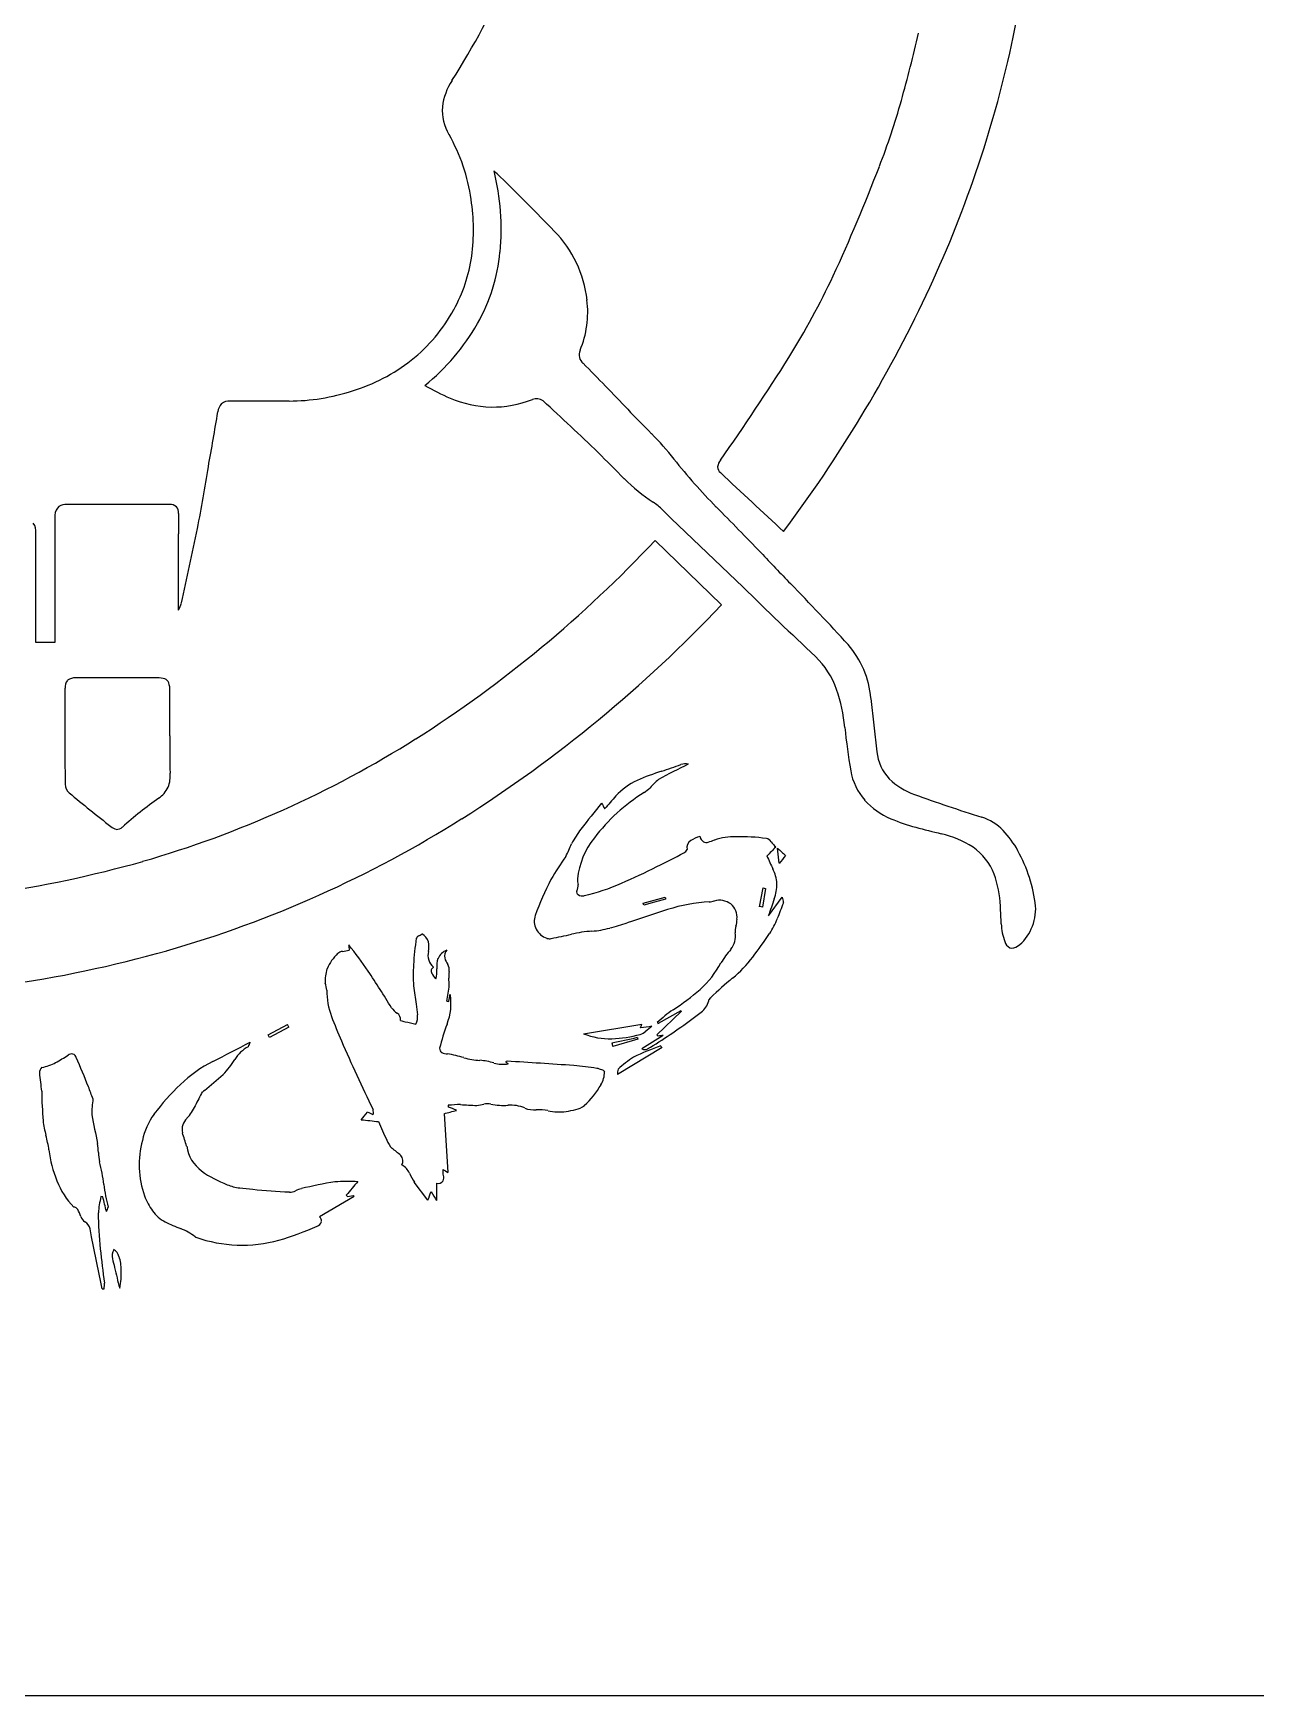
# Model space of a CAD drawing. Extents: x 0.45 to 8.09, y -8.91 to -0.36.
# Drawn here: x 2.178 to 3.075, y -8.908 to -7.688 of the extents above; entities that cross this region are included whole.
import ezdxf

# ---------------------------------------------------------------- set-up
doc = ezdxf.new("R2010")
doc.units = 0

msp = doc.modelspace()

# ---------------------------------------------------------------- linework, layer by layer
at = {"color": 7}
for p, q in [((2.1936, -8.0436), (2.1936, -8.1291)), ((2.6985, -8.0946), (2.6458, -8.0442)), ((2.1797, -8.1297), (2.1797, -8.0549)), ((2.2844, -8.1113), (2.2844, -8.0555)), ((2.6339, -8.0602), (2.6826, -8.1074)), ((2.1797, -8.1352), (2.1797, -8.1297)), ((2.1936, -8.1291), (2.1936, -8.1352)), ((2.1936, -8.1352), (2.1797, -8.1352)), ((2.2688, -8.1611), (2.2089, -8.1611)), ((2.7922, -8.1761), (2.7965, -8.2153)), ((2.725, -8.2971), (2.7238, -8.2861)), ((2.7106, -8.3289), (2.7131, -8.3151)), ((2.715, -8.3155), (2.7128, -8.3293)), ((2.6252, -8.3264), (2.6412, -8.3219)), ((2.6256, -8.3278), (2.6252, -8.3264)), ((2.6336, -8.3256), (2.6256, -8.3278)), ((2.6416, -8.3234), (2.6336, -8.3256)), ((2.7172, -8.3356), (2.7272, -8.322)), ((2.4826, -8.3983), (2.4837, -8.3931)), ((2.6353, -8.4228), (2.6531, -8.4057)), ((2.6528, -8.4052), (2.6362, -8.4147)), ((2.3502, -8.423), (2.3642, -8.4153)), ((2.3512, -8.4249), (2.3502, -8.423)), ((2.3652, -8.4172), (2.3512, -8.4249)), ((2.5815, -8.4221), (2.6241, -8.4151)), ((2.6213, -8.426), (2.6028, -8.4315)), ((2.639, -8.4322), (2.6064, -8.4521)), ((2.4791, -8.4807), (2.482, -8.5239)), ((2.4673, -8.5442), (2.4573, -8.5311)), ((2.4735, -8.5318), (2.4735, -8.5444)), ((2.4131, -8.5415), (2.3878, -8.5564)), ((2.4083, -8.5416), (2.4128, -8.5407))]:
    msp.add_line(p, q, dxfattribs=at)
at = {"color": 3}
msp.add_line((8.0865, -8.9077), (0.4545, -8.9077), dxfattribs=at)
at = {"color": 7}
for centre, radius, start, end in [((2.0649, -7.516), 0.8499, 347.7061, 0.8052), ((2.0193, -7.4253), 0.5526, 327.4207, 336.6584), ((1.8315, -7.4618), 1.021, 344.3277, 347.1838), ((2.0505, -7.511), 0.8651, 334.7312, 347.5846), ((2.5207, -7.7468), 0.043, 146.1457, 173.79), ((2.5127, -7.7447), 0.0349, 175.8165, 210.6745), ((2.3004, -7.5933), 0.534, 338.8659, 344.3254), ((2.3613, -7.8307), 0.1393, 8.4462, 29.3148), ((2.3394, -7.8325), 0.1816, 354.8686, 13.7901), ((2.3921, -7.9273), 0.1853, 46.2128, 48.1747), ((1.5262, -7.2968), 1.363, 335.3055, 338.9723), ((0.875, -9.4737), 2.3516, 44.2317, 45.5991), ((2.3591, -7.8324), 0.1416, 352.1677, 9.0041), ((2.4972, -7.8941), 0.0874, 6.6674, 44.0755), ((2.3865, -7.8356), 0.1141, 330.9537, 351.861), ((2.3863, -7.8356), 0.1345, 330.7991, 354.3827), ((2.2401, -7.6203), 0.5792, 328.1485, 334.8844), ((2.5135, -7.893), 0.071, 336.9808, 7.3741), ((1.92, -7.4478), 1.0101, 323.1374, 334.6514), ((2.3777, -7.8316), 0.1237, 308.7394, 331.347), ((2.3622, -7.8199), 0.1632, 309.0565, 330.1212), ((2.5865, -7.9241), 0.00828, 156.6434, 229.7203), ((1.0691, -6.8709), 1.9695, 324.973, 327.6061), ((2.3738, -7.8246), 0.1316, 286.828, 308.1435), ((1.2435, -9.2626), 1.8879, 43.4617, 44.8844), ((2.3649, -7.8057), 0.1523, 270.2022, 287.9823), ((2.5963, -7.7055), 0.2746, 241.4485, 245.7555), ((2.3234, -7.9669), 0.0102, 136.8774, 174.9976), ((2.3215, -7.9667), 0.00872, 85.5923, 129.5287), ((2.3425, -14.8327), 6.8747, 89.8084, 90.1692), ((2.515, -7.8845), 0.0779, 246.2179, 291.7749), ((2.5468, -7.9656), 0.00919, 56.8292, 108.5114), ((0.0869, -10.6259), 3.6324, 46.394, 47.266), ((-0.9228, -7.4263), 3.2807, 349.8187, 350.5315), ((4.7683, -5.8677), 3.0061, 224.217, 224.694), ((2.4767, -8.135), 0.2176, 38.146, 44.7076), ((1.7653, -8.8429), 1.1837, 44.3816, 45.6968), ((0.2983, -7.6746), 2.0352, 349.3262, 350.6227), ((2.9694, -7.7481), 0.4089, 218.1366, 224.7054), ((2.6898, -8.0076), 0.0101, 141.3331, 172.2846), ((2.6853, -8.0062), 0.0055, 179.9144, 231.9231), ((11.4257, 1.3112), 12.7808, 226.83233, 227.11612), ((2.6972, -7.9308), 0.1202, 224.4104, 237.4166), ((2.2008, -8.0405), 0.00658, 88.5444, 143.0738), ((2.2426, -26.8187), 18.7848, 89.89223, 90.127), ((2.2786, -8.0397), 0.00585, 352.4238, 96.697), ((2.6107, -8.0661), 0.0403, 44.6003, 57.3079), ((0.0739, -10.6147), 3.6656, 43.9825, 44.7139), ((2.1696, -8.0536), 0.0102, 352.5947, 36.1111), ((2.205, -8.043), 0.0115, 145.7217, 182.6633), ((-0.5735, -8.0497), 2.858, 359.8841, 0.1841), ((3.3348, -7.3493), 0.9786, 224.7121, 225.2442), ((-0.6841, -7.4393), 3.0445, 347.3479, 348.3986), ((1.9717, -7.4406), 0.9069, 302.4524, 316.8992), ((7.9099, -3.1412), 7.163, 223.47068, 223.72172), ((7.1306, -3.5205), 6.3692, 225.90298, 226.56379), ((1.3151, -9.4779), 1.9829, 42.5628, 44.3457), ((2.2468, -8.093), 0.0418, 334.0379, 341.6587), ((1.9619, -7.4271), 0.9911, 302.3514, 316.6487), ((2.7102, -8.1891), 0.0601, 19.0023, 46.579), ((2.722, -8.1824), 0.0705, 5.1771, 40.504), ((2.2086, -8.1679), 0.00755, 138.365, 185.7174), ((8.1517, -8.1958), 5.9507, 179.73832, 180.4173), ((2.2081, -8.1696), 0.00849, 84.4257, 127.4639), ((2.2696, -8.1769), 0.0158, 72.1921, 92.9682), ((2.2728, -8.1663), 0.00469, 19.7006, 69.754), ((2.2613, -8.1698), 0.0167, 357.4407, 17.69), ((2.645, -8.2102), 0.1287, 5.6804, 18.4263), ((-3.3705, -8.19), 5.6485, 359.8621, 0.198), ((2.0428, -7.5479), 0.7781, 286.0593, 302.275), ((2.8363, -8.2151), 0.5584, 178.8214, 181.6171), ((3.3647, -8.132), 0.5953, 186.3134, 189.3931), ((2.8301, -8.2119), 0.0337, 185.7923, 223.5438), ((2.2547, -8.2329), 0.0236, 339.3693, 4.9722), ((2.6773, -8.3592), 0.1352, 106.534, 114.7183), ((2.9048, -8.7322), 0.5645, 115.8946, 118.3816), ((2.3636, -7.4209), 0.8542, 288.7987, 289.7929), ((2.6559, -8.2322), 0.00809, 72.6476, 111.931), ((2.8204, -8.2219), 0.0436, 189.5973, 221.3668), ((2.2104, -8.2387), 0.00926, 182.7924, 226.5911), ((2.2599, -8.2339), 0.0183, 302.58, 336.3658), ((2.6417, -8.2814), 0.0497, 114.9421, 137.3177), ((2.6105, -8.2219), 0.0279, 303.2194, 314.9099), ((2.6592, -8.2652), 0.0373, 127.4832, 140.8555), ((2.8398, -8.2006), 0.0485, 225.3404, 251.1452), ((3.1846, -7.0601), 1.5383, 230.4019, 231.8693), ((2.4699, -8.5276), 0.3428, 125.7082, 131.4133), ((3.3099, -8.8375), 0.9237, 140.7414, 142.2522), ((2.6942, -8.3569), 0.1309, 121.4797, 143.2027), ((6.316, -6.2709), 4.2162, 208.0405, 208.1058), ((3.1762, -8.7539), 0.7631, 138.4456, 139.3889), ((2.8283, -8.2137), 0.055, 222.3267, 247.1104), ((3.2567, -7.045), 1.2771, 250.1998, 252.5398), ((2.0423, -7.5492), 0.8449, 286.0312, 302.1794), ((2.859, -8.1432), 0.1319, 246.7504, 255.1023), ((2.8613, -8.3001), 0.0389, 44.2576, 71.7366), ((2.2406, -8.2637), 0.00866, 227.6419, 257.2458), ((2.2392, -8.2667), 0.0055, 264.3895, 315.3916), ((2.6516, -8.3254), 0.0897, 143.4622, 151.6306), ((2.6343, -8.3145), 0.0576, 141.2745, 173.9868), ((2.6775, -8.3085), 0.033, 109.1237, 121.7928), ((2.6735, -8.2756), 0.00704, 193.5919, 234.0468), ((2.6626, -8.2459), 0.0371, 286.1983, 293.5273), ((2.6919, -8.3242), 0.0465, 88.3201, 108.1458), ((2.6979, -8.4062), 0.1285, 82.12, 92.057), ((2.7137, -8.2852), 0.00663, 35.8368, 73.8869), ((3.1158, -7.18), 1.1287, 255.0743, 256.0568), ((2.8275, -8.3458), 0.0723, 56.7823, 76.9808), ((2.8378, -8.322), 0.071, 28.7305, 43.6492), ((2.7992, -8.4531), 0.2814, 145.0839, 149.1973), ((2.3495, -8.1881), 0.2424, 334.6173, 337.0116), ((2.1505, -7.3209), 1.0921, 296.3542, 297.5186), ((2.6534, -8.2856), 0.00415, 293.6768, 341.5536), ((2.6641, -8.2859), 0.00684, 126.1626, 188.3598), ((2.6715, -8.2772), 0.00468, 242.9378, 288.293), ((5.8816, -11.3883), 4.4283, 135.5126, 135.6318), ((2.9814, -8.1749), 0.29, 203.7506, 205.8177), ((2.7753, -8.236), 0.0722, 218.8316, 222.8605), ((10.8571, 0.5689), 12.0233, 227.4323, 227.46933), ((6.6595, -11.4193), 5.0228, 141.4828, 141.5668), ((2.8433, -8.3202), 0.0422, 21.1562, 55.6575), ((2.8035, -8.3411), 0.1102, 6.5831, 28.8662), ((2.0307, -7.4936), 0.8337, 270.1321, 285.8298), ((2.4162, -7.8693), 0.4827, 293.5693, 296.9894), ((2.6928, -8.3146), 0.0306, 5.1348, 25.9756), ((2.7704, -8.4176), 0.239, 152.9777, 159.8536), ((2.5705, -8.3138), 0.00695, 329.6497, 8.6279), ((2.6004, -8.3084), 0.0234, 180.2028, 190.6767), ((2.5451, -8.1645), 0.1606, 283.25, 293.5454), ((4.7861, 1.9938), 10.5153, 258.63013, 258.6406), ((2.6912, -8.3121), 0.0321, 339.7478, 0.3328), ((2.8033, -8.3325), 0.084, 2.7908, 19.1416), ((2.5785, -8.3182), 0.00215, 156.0609, 241.8779), ((2.5806, -8.3156), 0.00543, 235.1162, 284.0191), ((3.3759, -8.1396), 0.7569, 193.934, 194.0484), ((2.6794, -8.4435), 0.1182, 92.7543, 107.8926), ((2.6719, -8.3078), 0.0177, 275.7842, 287.8734), ((2.6813, -8.3379), 0.0137, 53.4992, 106.6891), ((2.6809, -8.3368), 0.0131, 354.2492, 49.3653), ((2.4834, -9.4795), 1.1729, 78.722, 78.8301), ((3.0141, -8.4268), 0.3106, 160.5061, 162.9244), ((3.3906, -8.5881), 0.7125, 158.4183, 159.4241), ((2.7171, -8.3262), 0.011, 1.0159, 22.6647), ((2.2699, -8.3633), 0.6183, 2.0174, 3.2332), ((2.8799, -8.3306), 0.0332, 334.0568, 3.7862), ((2.5583, -8.3396), 0.013, 160.3254, 253.4298), ((2.518, -8.0441), 0.3116, 285.3877, 287.8525), ((3.8621, -12.0991), 3.9603, 107.9267, 108.377), ((2.6602, -8.3352), 0.034, 346.3888, 355.0135), ((2.6757, -8.3198), 0.0511, 325.7982, 339.5684), ((2.6421, -8.3811), 0.1856, 171.0145, 177.0745), ((2.4618, -8.3533), 0.00321, 113.5611, 159.0289), ((2.439, -8.3103), 0.0455, 298.1882, 301.6474), ((2.4583, -8.3576), 0.0098, 17.6576, 62.1156), ((2.5564, -8.346), 0.0064, 253.6467, 281.8942), ((2.4983, -8.0329), 0.3248, 280.5494, 283.2184), ((2.5945, -8.443), 0.0964, 94.105, 103.1784), ((2.5829, -8.2806), 0.0664, 274.0554, 285.4799), ((2.6768, -8.3502), 0.0161, 321.7869, 7.6429), ((2.709, -8.3471), 0.0163, 166.125, 183.7228), ((2.2297, -8.0134), 0.5922, 323.468, 325.527), ((2.9275, -8.3401), 0.0397, 182.1168, 201.1662), ((2.8836, -8.3351), 0.028, 305.4126, 338.9151), ((2.0309, -7.4962), 0.899, 270.0697, 285.8002), ((2.427, -8.3895), 0.0369, 134.6947, 155.8886), ((2.4056, -8.3688), 0.00719, 97.2553, 129.4695), ((2.3923, -8.2883), 0.0745, 279.5273, 283.3182), ((3.8068, -8.255), 1.4013, 184.1719, 184.328), ((2.0022, -8.6732), 0.5155, 35.1832, 37.8509), ((2.479, -8.3645), 0.0117, 166.2556, 228.7919), ((2.4522, -8.3582), 0.0158, 347.0563, 13.0445), ((2.4852, -8.3714), 0.0114, 110.9467, 157.2624), ((2.486, -8.3651), 0.00659, 138.6027, 192.7201), ((2.748, -8.4106), 0.0772, 139.3052, 148.3831), ((2.8979, -8.3524), 0.00772, 194.9991, 240.4666), ((2.8956, -8.3524), 0.00693, 257.3677, 307.5381), ((2.4208, -8.3832), 0.0289, 162.5015, 183.6565), ((1.7368, -8.8313), 0.8238, 31.3194, 33.5369), ((2.5805, -8.3794), 0.124, 176.3936, 183.4764), ((2.4726, -8.3761), 0.00299, 115.567, 213.1765), ((2.4211, -8.4158), 0.062, 33.1785, 37.905), ((2.4534, -8.3761), 0.0205, 343.7543, 4.6251), ((2.4938, -8.3729), 0.0201, 162.6165, 184.4064), ((2.5012, -8.3593), 0.0228, 198.5181, 211.8343), ((2.4761, -8.3749), 0.00684, 347.8377, 32.0202), ((2.4965, -8.3793), 0.014, 168.0412, 188.5963), ((2.6189, -8.3361), 0.0719, 311.9133, 331.7725), ((2.6389, -8.3164), 0.083, 308.6316, 323.4206), ((1.5537, -8.5888), 0.8627, 13.3122, 13.6627), ((2.9982, -8.3195), 0.5456, 187.1042, 188.5285), ((2.351, -8.3722), 0.1327, 348.7453, 353.7985), ((2.4523, -8.3858), 0.0306, 358.4846, 8.2229), ((2.5654, -8.2756), 0.1526, 302.3844, 311.6943), ((2.8656, -8.5919), 0.2738, 129.6936, 134.2062), ((2.4455, -8.391), 0.0523, 179.0917, 200.5544), ((15.2835, -6.687), 12.9389, 187.60958, 187.64443), ((2.504, -8.2505), 0.1494, 261.1927, 261.7561), ((2.4427, -8.3999), 0.0415, 338.5109, 9.4519), ((2.6594, -8.3944), 0.0144, 309.8842, 350.4922), ((2.6762, -8.3982), 0.0029, 121.2447, 152.7873), ((2.7183, -8.288), 0.3439, 200.6659, 203.894), ((2.4561, -8.3907), 0.0199, 218.529, 235.1415), ((2.4412, -8.4119), 0.00599, 356.0238, 53.8717), ((2.4524, -8.4005), 0.0129, 246.3815, 261.8612), ((2.5923, -7.7937), 0.6356, 257.1121, 257.8372), ((2.4492, -8.4099), 0.0105, 330.8483, 9.1932), ((2.3935, -8.0501), 0.4495, 301.516, 306.4921), ((2.7353, -8.5263), 0.1504, 125.9193, 131.5682), ((2.7682, -8.3269), 0.1585, 213.2249, 213.6528), ((3.0917, -8.1535), 0.506, 209.8384, 209.9038), ((2.5853, -8.3038), 0.1315, 305.07, 309.3415), ((1.1279, -9.0986), 1.4125, 28.8404, 28.9285), ((2.6592, -8.4808), 0.1896, 159.7561, 165.3125), ((2.6007, -8.3739), 0.0519, 248.1855, 271.6767), ((2.599, -8.3354), 0.0904, 272.0628, 285.3647), ((-3.2406, 18.2692), 27.3299, 282.34431, 282.38465), ((2.7447, -8.3963), 0.127, 192.9719, 193.5708), ((2.6196, -8.412), 0.0112, 287.7008, 311.9577), ((1.5854, -8.1047), 1.0841, 343.2138, 343.3593), ((3.8447, -17.2032), 8.8699, 97.86112, 97.91496), ((11.5621, -22.4929), 16.6601, 122.38113, 122.44463), ((2.6904, -8.4943), 0.0974, 127.1499, 130.5615), ((13.9717, 1.9104), 15.3392, 222.34956, 222.35455), ((2.7715, -9.6063), 1.1902, 96.3501, 96.5276), ((2.1214, -8.3095), 0.1523, 298.5706, 302.5706), ((2.2059, -8.4405), 0.0036, 14.6186, 133.1725), ((1.6196, -7.0835), 1.5241, 296.9187, 298.0745), ((2.3491, -8.4558), 0.0278, 119.4867, 147.7336), ((3.8216, -9.0585), 1.613, 156.9977, 157.1298), ((3.6607, -7.8784), 1.3715, 203.5906, 205.9046), ((2.4799, -8.4327), 0.00409, 180.2445, 234.0929), ((2.4818, -8.4266), 0.0103, 245.6615, 268.9536), ((2.4528, -8.5925), 0.1583, 75.0323, 79.4955), ((4.1065, -8.0431), 1.553, 194.3811, 194.4821), ((2.7175, -8.6534), 0.2361, 109.6742, 114.9108), ((2.6264, -8.4291), 0.00467, 243.348, 297.0032), ((2.8337, -8.2507), 0.2662, 222.6828, 222.9802), ((2.1875, -8.4507), 0.00517, 130.077, 181.8753), ((16.7674, -6.6822), 14.692, 186.91441, 186.96691), ((2.1784, -8.4141), 0.0332, 279.9163, 298.4586), ((1.6333, -8.6919), 0.6289, 21.5422, 23.6534), ((2.3548, -8.5317), 0.1001, 116.8541, 133.6618), ((2.2617, -8.4003), 0.0758, 317.0129, 327.5116), ((2.5096, -8.3804), 0.0614, 254.8982, 266.1423), ((2.5001, -8.4959), 0.0546, 73.4531, 84.3548), ((2.522, -8.422), 0.0225, 253.7397, 280.8423), ((2.526, -8.4458), 0.00359, 100.7477, 119.1464), ((4.2976, -5.9763), 3.0377, 234.284, 234.3288), ((2.1371, -14.7943), 6.3639, 86.06069, 86.50273), ((2.5608, -8.6311), 0.1861, 80.6024, 85.8322), ((2.5879, -8.4646), 0.0174, 66.343, 79.0713), ((2.5771, -8.4496), 0.0198, 329.9199, 358.4113), ((2.5941, -8.4519), 0.00338, 32.7039, 76.6895), ((2.615, -8.4508), 0.00868, 161.6188, 188.0691), ((2.6499, -8.492), 0.0615, 121.1458, 134.5273), ((1.9147, -8.5796), 0.3259, 19.6486, 21.3392), ((2.4115, -8.5906), 0.1818, 133.7756, 142.9768), ((2.1294, -8.2453), 0.2792, 308.5417, 312.2552), ((2.5351, -8.4246), 0.0687, 313.045, 329.4454), ((2.5677, -8.4572), 0.3838, 181.0584, 184.3069), ((2.2786, -8.4796), 0.0578, 170.392, 182.0489), ((2.2631, -8.459), 0.0372, 317.5231, 334.5963), ((2.528, -8.5861), 0.2567, 151.7936, 154.334), ((2.3064, -8.4696), 0.00658, 117.2961, 134.1576), ((2.4934, -8.5755), 0.1015, 91.2496, 96.315), ((2.6241, -8.4734), 0.1419, 180.4787, 181.0164), ((2.5202, -8.0702), 0.4049, 265.8939, 267.582), ((2.501, -8.443), 0.0317, 273.7474, 283.4523), ((2.5112, -8.4851), 0.0116, 78.9613, 104.2257), ((2.5228, -8.4274), 0.0473, 258.6081, 273.9316), ((2.5279, -8.5021), 0.0276, 67.7321, 93.9718), ((2.5721, -8.4619), 0.0163, 283.1846, 307.5247), ((2.2847, -8.4719), 0.1007, 188.0175, 194.2036), ((2.8439, -8.3677), 0.6334, 190.3634, 192.2926), ((2.3106, -8.5123), 0.0541, 144.851, 167.2337), ((2.2976, -8.4921), 0.0106, 131.7459, 194.5508), ((-1.8792, -4.7427), 5.6986, 318.9489, 319.021), ((4.4728, 11.2787), 19.8704, 264.06543, 264.1023), ((1.4311, -10.7066), 2.4378, 65.884, 65.9888), ((2.4167, -8.4797), 0.0106, 349.5124, 11.7109), ((2.9359, -8.2675), 0.5504, 203.4552, 205.0078), ((0.596, -1.5741), 7.1588, 285.25078, 285.32658), ((-7.4657, -35.0353), 28.3613, 69.45324, 69.46624), ((2.5454, -8.4595), 0.0185, 247.6563, 274.2849), ((2.549, -8.5075), 0.0297, 77.6631, 94.2975), ((2.5633, -8.4462), 0.0333, 256.2368, 279.258), ((2.5614, -8.4203), 0.0592, 277.0037, 284.0622), ((2.0641, -8.5278), 0.1269, 9.2809, 14.2004), ((2.1193, -8.5516), 0.1773, 15.3838, 18.7187), ((2.2857, -8.4946), 0.0973, 187.5268, 201.2877), ((2.1687, -8.5108), 0.0569, 1.4986, 8.321), ((2.2587, -8.5085), 0.0331, 181.4445, 193.0727), ((2.3248, -8.5181), 0.0693, 165.1467, 199.3552), ((2.3175, -8.5007), 0.0274, 188.1341, 233.6536), ((2.4535, -8.4942), 0.0174, 200.1486, 224.13), ((2.4103, -8.5506), 0.0539, 46.6277, 55.3242), ((2.4433, -8.5154), 0.00571, 328.6405, 44.6987), ((2.0759, -8.5522), 0.1549, 7.2452, 13.5262), ((2.3512, -8.4516), 0.087, 234.9053, 249.0116), ((2.4415, -8.5302), 0.0136, 25.0085, 60.4242), ((9.7752, 3.6522), 14.1932, 239.06167, 239.07923), ((2.4925, -8.5226), 0.0144, 176.2165, 194.1103), ((2.2508, -8.5079), 0.0599, 201.5766, 223.7429), ((2.3566, -8.5165), 0.1281, 187.2375, 194.8261), ((2.3331, -8.5008), 0.0346, 247.8173, 263.4416), ((2.3706, -8.1864), 0.3512, 263.23, 264.8049), ((2.3786, -8.1879), 0.3505, 263.4769, 267.8905), ((2.384, -8.5711), 0.0366, 105.0487, 112.4085), ((2.4532, -8.856), 0.3298, 99.4512, 103.7992), ((2.4085, -8.6557), 0.1253, 86.6022, 94.3394), ((25.6785, -28.6634), 30.7649, 139.12512, 139.14941), ((2.4971, -8.5056), 0.0472, 203.5255, 212.6796), ((2.4745, -8.5268), 0.00511, 258.8346, 319.6607), ((2.4728, -8.5278), 0.0061, 337.9464, 16.4125), ((2.2929, -8.5581), 0.0675, 165.8642, 176.0902), ((2.0778, -9.7677), 1.2352, 82.9751, 83.043), ((-4.1326, -10.1238), 6.5552, 13.87029, 13.96606), ((2.3054, -8.5233), 0.0493, 201.1277, 215.6807), ((2.3655, -8.5264), 0.0119, 271.1034, 292.9408), ((3.8978, -7.33), 1.92, 219.0829, 219.1267), ((2.286, -8.5973), 0.1388, 23.7339, 24.0797), ((-15.0025, -2.1058), 18.6184, 339.76895, 339.7896), ((7.0703, -5.7585), 5.3751, 211.1371, 211.2186), ((2.2071, -8.5531), 0.00389, 32.3174, 84.0246), ((2.1618, -8.5762), 0.0547, 21.4716, 27.3493), ((2.2206, -8.5534), 0.00842, 199.3616, 233.4985), ((2.2117, -8.5673), 0.00817, 15.1282, 61.162), ((2.5711, -8.5475), 0.3457, 180.9955, 185.3947), ((2.2234, -8.5472), 0.00956, 327.0671, 347.2538), ((2.2862, -8.5375), 0.0254, 214.7808, 242.9271), ((2.3307, -8.4487), 0.1247, 243.2812, 248.9403), ((2.3847, -8.5587), 0.00469, 286.6665, 344.3701), ((2.3855, -8.5594), 0.00373, 351.7978, 52), ((2.144, -8.5814), 0.0773, 7.7186, 12.1295), ((-2.1954, -9.4832), 4.5092, 11.1768, 11.6702), ((2.2714, -8.6029), 0.0405, 51.6486, 69.014), ((2.2973, -8.5698), 0.00159, 240.2753, 259.554), ((2.3309, -8.4764), 0.1008, 250.364, 285.5811), ((2.298, -8.368), 0.2141, 286.2626, 294.2781), ((3.1761, -8.4762), 0.9548, 186.2372, 187.7526), ((2.2457, -8.5851), 0.01, 152.6007, 192.2847), ((2.2328, -8.5875), 0.00811, 14.145, 61.0182), ((2.5289, -8.5166), 0.3014, 193.541, 194.7881), ((2.5596, -8.522), 0.33, 192.5312, 195.2298), ((2.2093, -8.5958), 0.0331, 0.3956, 18.1275), ((2.182, -8.5969), 0.0604, 348.7911, 1.2327), ((2.2334, -8.4654), 0.1438, 267.9673, 268.5376), ((2.2091, -8.6055), 0.021, 349.8785, 1.1713)]:
    msp.add_arc(centre, radius, start, end, dxfattribs=at)

doc.saveas('drawing.dxf')
